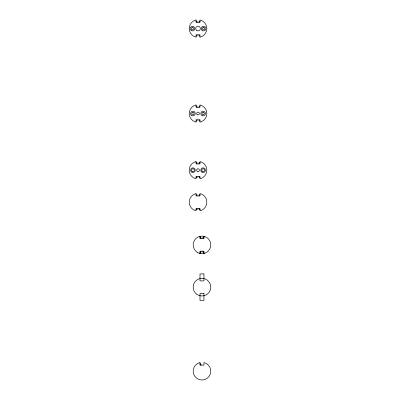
<?xml version="1.0" encoding="UTF-8"?>
<svg xmlns="http://www.w3.org/2000/svg" width="400" height="400" viewBox="0 0 400 400"><rect width="100%" height="100%" fill="white"/><g stroke="black" fill="none" stroke-linecap="round" stroke-linejoin="round"><path stroke-width="0.6" d="M199.415 236.47L200.25 236.26M203.695 253.565L204.535 253.355M196.055 21.115L196.985 21.115L196.985 22.32M200 21.115L199.07 21.115L199.07 22.32M196.055 21.39L196.985 21.39M199.07 21.39L200 21.39M196.055 36.06L196.985 36.06L196.985 34.855M200 36.06L199.07 36.06L199.07 34.855M196.055 106.065L196.985 106.065L196.985 107.27M200 106.065L199.07 106.065L199.07 107.27M196.055 121.015L196.985 121.015L196.985 119.805M200 121.015L199.07 121.015L199.07 119.805M196.055 162.7L196.985 162.7L196.985 163.905M200 162.7L199.07 162.7L199.07 163.905M196.055 162.98L196.985 162.98M199.07 162.98L200 162.98M196.055 177.65L196.985 177.65L196.985 176.44M200 177.65L199.07 177.65L199.07 176.44M196.055 194.73L196.985 194.73L196.985 195.94M200 194.73L199.07 194.73L199.07 195.94M196.055 209.4L196.985 209.4M199.07 209.4L200 209.4M196.055 209.68L196.985 209.68L196.985 208.47M200 209.68L199.07 209.68L199.07 208.47M200 237.44L200.93 237.44L200.93 238.645M203.945 237.44L203.015 237.44L203.015 238.645M200 237.715L200.93 237.715M203.015 237.715L203.945 237.715M200 252.11L200.93 252.11M203.015 252.11L203.945 252.11M200 252.385L200.93 252.385L200.93 251.18M203.945 252.385L203.015 252.385L203.015 251.18M200 363.94L200.93 363.94L200.93 365.145M200 364.215L200.93 364.215M203.695 236.26L204.535 236.47M199.415 253.355L200.25 253.565M203.945 236.325L203.945 238.645L200 238.645L200 236.325M203.945 253.5L203.945 251.18L200 251.18L200 253.5M192.455 27.31L191.35 27.95L191.35 29.225L192.455 29.865L193.56 29.225L193.56 27.95L192.455 27.31M203.6 27.31L202.49 27.95L202.49 29.225L203.6 29.865L204.705 29.225L204.705 27.95L203.6 27.31M192.92 112.265L191.815 112.9L191.815 114.18L192.92 114.815L194.025 114.18L194.025 112.9L192.92 112.265M203.135 112.265L202.03 112.9L202.03 114.18L203.135 114.815L204.24 114.18L204.24 112.9L203.135 112.265M196.055 20L195.465 20.145A8.82 8.82 0 0 0 195.465 37.03L196.055 37.175L196.055 34.855L200 34.855L200 37.175L200.585 37.03A8.82 8.82 0 0 0 200.585 20.145L200 20L200 22.32L196.055 22.32L196.055 20M196.055 104.95L195.465 105.1A8.82 8.82 0 0 0 195.465 121.98L196.055 122.125L196.055 119.805L200 119.805L200 122.125L200.585 121.98A8.82 8.82 0 0 0 200.585 105.1L200 104.95L200 107.27L196.055 107.27L196.055 104.95M196.055 161.585L195.465 161.735A8.82 8.82 0 0 0 195.465 178.615L196.055 178.76L196.055 176.44L200 176.44L200 178.76L200.585 178.615A8.82 8.82 0 0 0 200.585 161.735L200 161.585L200 163.905L196.055 163.905L196.055 161.585M196.055 193.615L195.465 193.765A8.82 8.82 0 0 0 195.465 210.645L196.055 210.79L196.055 208.47L200 208.47L200 210.79L200.585 210.645A8.82 8.82 0 0 0 200.585 193.765L200 193.615L200 195.94L196.055 195.94L196.055 193.615M200 362.59L199.415 362.74A8.82 8.82 0 0 0 194.805 376.315A8.82 8.82 0 0 0 209.14 376.315A8.82 8.82 0 0 0 204.535 362.74L203.945 362.59L203.945 365.145L200 365.145L200 362.59M203.945 273.925L200 273.925L200 280.89L203.945 280.89L203.945 273.925M203.945 293.425L200 293.425L200 300.385L203.945 300.385L203.945 293.425M196.535 30.365A2.32 2.32 0 0 0 200.315 28.99A2.32 2.32 0 0 0 197.235 26.405A2.32 2.32 0 0 0 196.535 30.365M191.295 30.6A2.32 2.32 0 0 0 194.78 28.585A2.32 2.32 0 0 0 191.295 26.575A2.32 2.32 0 0 0 191.295 30.6M202.105 30.365A2.32 2.32 0 0 0 205.885 28.99A2.32 2.32 0 0 0 202.805 26.405A2.32 2.32 0 0 0 202.105 30.365M197.33 114.745A1.395 1.395 0 0 0 199.42 113.54A1.395 1.395 0 0 0 197.33 112.335A1.395 1.395 0 0 0 197.33 114.745M191.76 115.55A2.32 2.32 0 0 0 195.24 113.54A2.32 2.32 0 0 0 191.76 111.53A2.32 2.32 0 0 0 191.76 115.55M201.975 115.55A2.32 2.32 0 0 0 205.455 113.54A2.32 2.32 0 0 0 201.975 111.53A2.32 2.32 0 0 0 201.975 115.55M202.435 171.38A1.395 1.395 0 0 0 204.525 170.175A1.395 1.395 0 0 0 202.435 168.97A1.395 1.395 0 0 0 202.435 171.38M197.33 171.38A1.395 1.395 0 0 0 199.42 170.175A1.395 1.395 0 0 0 197.33 168.97A1.395 1.395 0 0 0 197.33 171.38M192.225 171.38A1.395 1.395 0 0 0 194.315 170.175A1.395 1.395 0 0 0 192.225 168.97A1.395 1.395 0 0 0 192.225 171.38M191.76 172.185A2.32 2.32 0 0 0 195.24 170.175A2.32 2.32 0 0 0 191.76 168.165A2.32 2.32 0 0 0 191.76 172.185M201.64 171.95A2.32 2.32 0 0 0 205.42 170.575A2.32 2.32 0 0 0 202.34 167.995A2.32 2.32 0 0 0 201.64 171.95M197.565 252.55A8.82 8.82 0 0 0 210.795 244.915A8.82 8.82 0 0 0 197.565 237.275A8.82 8.82 0 0 0 197.565 252.55M196.835 294.325A8.82 8.82 0 0 0 210.75 288.02A8.82 8.82 0 0 0 198.335 279.125A8.82 8.82 0 0 0 196.835 294.325"/></g></svg>
